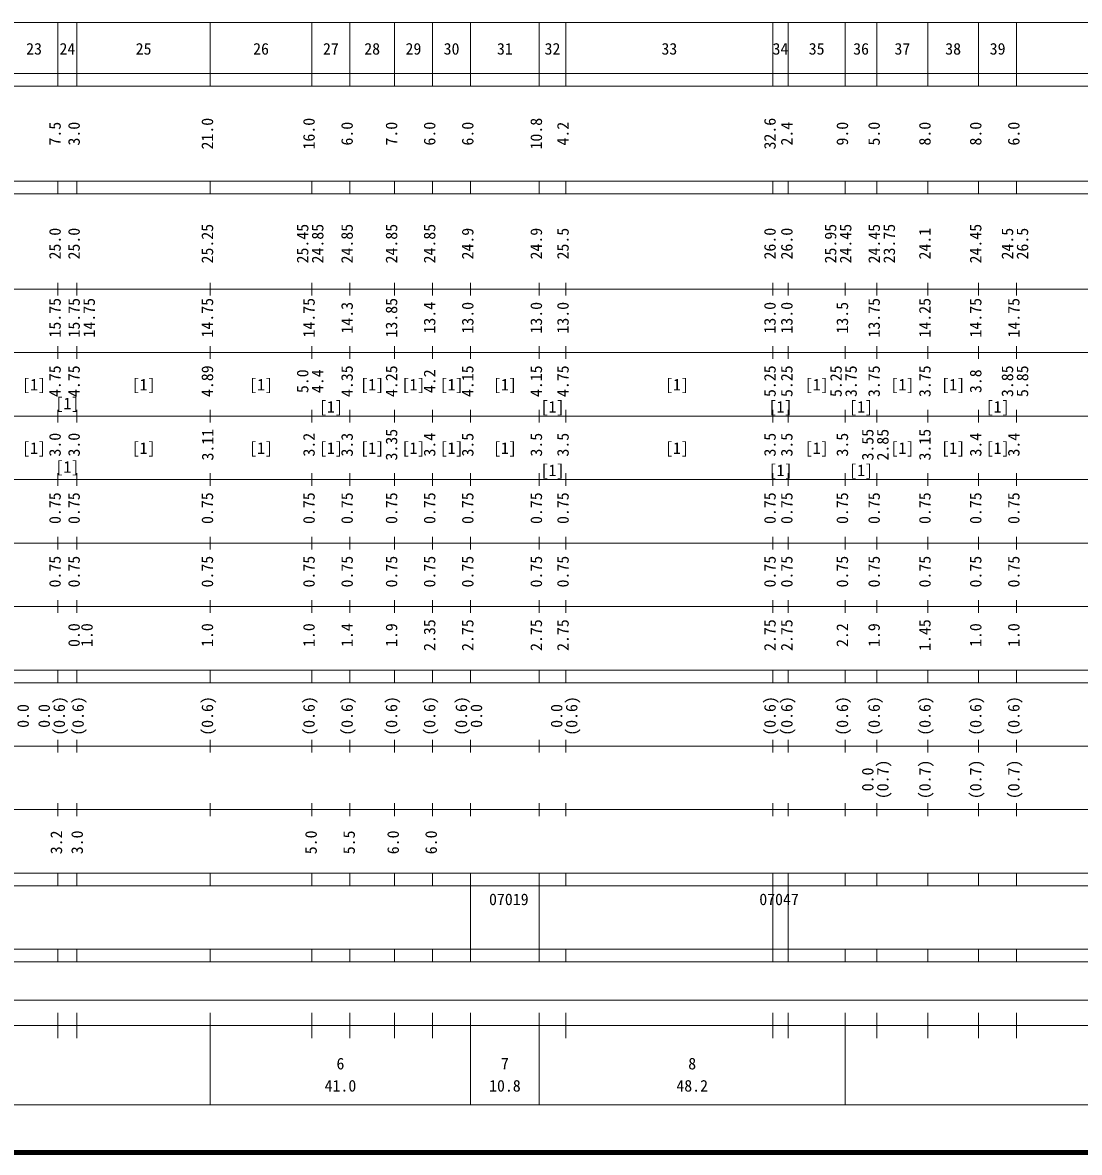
# Model space of a CAD drawing. Units: millimetres on the paper, enlarged 1000 times. Extents: x 40000 to 680000, y 20000 to 380000.
# Drawn here: x 238445 to 404880, y 20000 to 198000 of the extents above; entities that cross this region are included whole.
import ezdxf
from ezdxf.enums import TextEntityAlignment as Align

# ---------------------------------------------------------------- set-up
doc = ezdxf.new("R2010")
doc.units = ezdxf.units.MM
doc.header["$LTSCALE"] = 1000
doc.layers.add('M-TTL', color=2, linetype='Continuous', lineweight=140)
doc.layers.add('M-TTL-BAND', color=7, linetype='Continuous', lineweight=13)
doc.styles.add('ＭＳ ゴシック', font='')
doc.styles.get('ＭＳ ゴシック').set_extended_font_data('MS Gothic')

msp = doc.modelspace()

# ---------------------------------------------------------------- linework, layer by layer
at = {"layer": 'M-TTL'}
msp.add_line((40000, 20000), (680000, 20000), dxfattribs=at)
at = {"layer": 'M-TTL-BAND'}
for p, q in [((68000, 198000), (579000, 198000)), ((244000, 188000), (244000, 198000)), ((247000, 188000), (247000, 198000)), ((268000, 188000), (268000, 198000)), ((284000, 188000), (284000, 198000)), ((290000, 188000), (290000, 198000)), ((297000, 188000), (297000, 198000)), ((303000, 188000), (303000, 198000)), ((309000, 188000), (309000, 198000)), ((319800, 188000), (319800, 198000)), ((324000, 188000), (324000, 198000)), ((356600, 188000), (356600, 198000)), ((359000, 188000), (359000, 198000)), ((368000, 188000), (368000, 198000)), ((373000, 188000), (373000, 198000)), ((381000, 188000), (381000, 198000)), ((389000, 188000), (389000, 198000)), ((395000, 188000), (395000, 198000)), ((40000, 190000), (579000, 190000)), ((40000, 188000), (579000, 188000)), ((40000, 173000), (579000, 173000)), ((244000, 171000), (244000, 173000)), ((247000, 171000), (247000, 173000)), ((268000, 171000), (268000, 173000)), ((284000, 171000), (284000, 173000)), ((290000, 171000), (290000, 173000)), ((297000, 171000), (297000, 173000)), ((303000, 171000), (303000, 173000)), ((309000, 171000), (309000, 173000)), ((319800, 171000), (319800, 173000)), ((324000, 171000), (324000, 173000)), ((356600, 171000), (356600, 173000)), ((359000, 171000), (359000, 173000)), ((368000, 171000), (368000, 173000)), ((373000, 171000), (373000, 173000)), ((381000, 171000), (381000, 173000)), ((389000, 171000), (389000, 173000)), ((395000, 171000), (395000, 173000)), ((40000, 171000), (579000, 171000)), ((244000, 155000), (244000, 157000)), ((247000, 155000), (247000, 157000)), ((268000, 155000), (268000, 157000)), ((284000, 155000), (284000, 157000)), ((290000, 155000), (290000, 157000)), ((297000, 155000), (297000, 157000)), ((303000, 155000), (303000, 157000)), ((309000, 155000), (309000, 157000)), ((319800, 155000), (319800, 157000)), ((324000, 155000), (324000, 157000)), ((356600, 155000), (356600, 157000)), ((359000, 155000), (359000, 157000)), ((368000, 155000), (368000, 157000)), ((373000, 155000), (373000, 157000)), ((381000, 155000), (381000, 157000)), ((389000, 155000), (389000, 157000)), ((395000, 155000), (395000, 157000)), ((40000, 156000), (579000, 156000)), ((46000, 146000), (579000, 146000)), ((244000, 145000), (244000, 147000)), ((247000, 145000), (247000, 147000)), ((268000, 145000), (268000, 147000)), ((284000, 145000), (284000, 147000)), ((290000, 145000), (290000, 147000)), ((297000, 145000), (297000, 147000)), ((303000, 145000), (303000, 147000)), ((309000, 145000), (309000, 147000)), ((319800, 145000), (319800, 147000)), ((324000, 145000), (324000, 147000)), ((356600, 145000), (356600, 147000)), ((359000, 145000), (359000, 147000)), ((368000, 145000), (368000, 147000)), ((373000, 145000), (373000, 147000)), ((381000, 145000), (381000, 147000)), ((389000, 145000), (389000, 147000)), ((395000, 145000), (395000, 147000)), ((52000, 136000), (579000, 136000)), ((244000, 135000), (244000, 137000)), ((247000, 135000), (247000, 137000)), ((268000, 135000), (268000, 137000)), ((284000, 135000), (284000, 137000)), ((290000, 135000), (290000, 137000)), ((297000, 135000), (297000, 137000)), ((303000, 135000), (303000, 137000)), ((309000, 135000), (309000, 137000)), ((319800, 135000), (319800, 137000)), ((324000, 135000), (324000, 137000)), ((356600, 135000), (356600, 137000)), ((359000, 135000), (359000, 137000)), ((368000, 135000), (368000, 137000)), ((373000, 135000), (373000, 137000)), ((381000, 135000), (381000, 137000)), ((389000, 135000), (389000, 137000)), ((395000, 135000), (395000, 137000)), ((244000, 125000), (244000, 127000)), ((247000, 125000), (247000, 127000)), ((268000, 125000), (268000, 127000)), ((284000, 125000), (284000, 127000)), ((290000, 125000), (290000, 127000)), ((297000, 125000), (297000, 127000)), ((303000, 125000), (303000, 127000)), ((309000, 125000), (309000, 127000)), ((319800, 125000), (319800, 127000)), ((324000, 125000), (324000, 127000)), ((356600, 125000), (356600, 127000)), ((359000, 125000), (359000, 127000)), ((368000, 125000), (368000, 127000)), ((373000, 125000), (373000, 127000)), ((381000, 125000), (381000, 127000)), ((389000, 125000), (389000, 127000)), ((395000, 125000), (395000, 127000)), ((46000, 126000), (579000, 126000)), ((52000, 116000), (579000, 116000)), ((244000, 115000), (244000, 117000)), ((247000, 115000), (247000, 117000)), ((268000, 115000), (268000, 117000)), ((284000, 115000), (284000, 117000)), ((290000, 115000), (290000, 117000)), ((297000, 115000), (297000, 117000)), ((303000, 115000), (303000, 117000)), ((309000, 115000), (309000, 117000)), ((319800, 115000), (319800, 117000)), ((324000, 115000), (324000, 117000)), ((356600, 115000), (356600, 117000)), ((359000, 115000), (359000, 117000)), ((368000, 115000), (368000, 117000)), ((373000, 115000), (373000, 117000)), ((381000, 115000), (381000, 117000)), ((389000, 115000), (389000, 117000)), ((395000, 115000), (395000, 117000)), ((244000, 105000), (244000, 107000)), ((247000, 105000), (247000, 107000)), ((268000, 105000), (268000, 107000)), ((284000, 105000), (284000, 107000)), ((290000, 105000), (290000, 107000)), ((297000, 105000), (297000, 107000)), ((303000, 105000), (303000, 107000)), ((309000, 105000), (309000, 107000)), ((319800, 105000), (319800, 107000)), ((324000, 105000), (324000, 107000)), ((356600, 105000), (356600, 107000)), ((359000, 105000), (359000, 107000)), ((368000, 105000), (368000, 107000)), ((373000, 105000), (373000, 107000)), ((381000, 105000), (381000, 107000)), ((389000, 105000), (389000, 107000)), ((395000, 105000), (395000, 107000)), ((46000, 106000), (579000, 106000)), ((40000, 96000), (579000, 96000)), ((244000, 94000), (244000, 96000)), ((247000, 94000), (247000, 96000)), ((268000, 94000), (268000, 96000)), ((284000, 94000), (284000, 96000)), ((290000, 94000), (290000, 96000)), ((297000, 94000), (297000, 96000)), ((303000, 94000), (303000, 96000)), ((309000, 94000), (309000, 96000)), ((319800, 94000), (319800, 96000)), ((324000, 94000), (324000, 96000)), ((356600, 94000), (356600, 96000)), ((359000, 94000), (359000, 96000)), ((368000, 94000), (368000, 96000)), ((373000, 94000), (373000, 96000)), ((381000, 94000), (381000, 96000)), ((389000, 94000), (389000, 96000)), ((395000, 94000), (395000, 96000)), ((40000, 94000), (579000, 94000)), ((49000, 84000), (579000, 84000)), ((244000, 83000), (244000, 85000)), ((247000, 83000), (247000, 85000)), ((268000, 83000), (268000, 85000)), ((284000, 83000), (284000, 85000)), ((290000, 83000), (290000, 85000)), ((297000, 83000), (297000, 85000)), ((303000, 83000), (303000, 85000)), ((309000, 83000), (309000, 85000)), ((319800, 83000), (319800, 85000)), ((324000, 83000), (324000, 85000)), ((356600, 83000), (356600, 85000)), ((359000, 83000), (359000, 85000)), ((368000, 83000), (368000, 85000)), ((373000, 83000), (373000, 85000)), ((381000, 83000), (381000, 85000)), ((389000, 83000), (389000, 85000)), ((395000, 83000), (395000, 85000)), ((244000, 73000), (244000, 75000)), ((247000, 73000), (247000, 75000)), ((268000, 73000), (268000, 75000)), ((284000, 73000), (284000, 75000)), ((290000, 73000), (290000, 75000)), ((297000, 73000), (297000, 75000)), ((303000, 73000), (303000, 75000)), ((309000, 73000), (309000, 75000)), ((319800, 73000), (319800, 75000)), ((324000, 73000), (324000, 75000)), ((356600, 73000), (356600, 75000)), ((359000, 73000), (359000, 75000)), ((368000, 73000), (368000, 75000)), ((373000, 73000), (373000, 75000)), ((381000, 73000), (381000, 75000)), ((389000, 73000), (389000, 75000)), ((395000, 73000), (395000, 75000)), ((40000, 74000), (579000, 74000)), ((40000, 64000), (579000, 64000)), ((244000, 62000), (244000, 64000)), ((247000, 62000), (247000, 64000)), ((268000, 62000), (268000, 64000)), ((284000, 62000), (284000, 64000)), ((290000, 62000), (290000, 64000)), ((297000, 62000), (297000, 64000)), ((303000, 62000), (303000, 64000)), ((309000, 62000), (309000, 64000)), ((319800, 62000), (319800, 64000)), ((324000, 62000), (324000, 64000)), ((356600, 62000), (356600, 64000)), ((359000, 62000), (359000, 64000)), ((368000, 62000), (368000, 64000)), ((373000, 62000), (373000, 64000)), ((381000, 62000), (381000, 64000)), ((389000, 62000), (389000, 64000)), ((395000, 62000), (395000, 64000)), ((40000, 62000), (579000, 62000)), ((309000, 52000), (309000, 62000)), ((319800, 52000), (319800, 62000)), ((356600, 52000), (356600, 62000)), ((359000, 52000), (359000, 62000)), ((40000, 52000), (579000, 52000)), ((244000, 50000), (244000, 52000)), ((247000, 50000), (247000, 52000)), ((268000, 50000), (268000, 52000)), ((284000, 50000), (284000, 52000)), ((290000, 50000), (290000, 52000)), ((297000, 50000), (297000, 52000)), ((303000, 50000), (303000, 52000)), ((309000, 50000), (309000, 52000)), ((319800, 50000), (319800, 52000)), ((324000, 50000), (324000, 52000)), ((356600, 50000), (356600, 52000)), ((359000, 50000), (359000, 52000)), ((368000, 50000), (368000, 52000)), ((373000, 50000), (373000, 52000)), ((381000, 50000), (381000, 52000)), ((389000, 50000), (389000, 52000)), ((395000, 50000), (395000, 52000)), ((40000, 50000), (579000, 50000)), ((71000, 44000), (565000, 44000)), ((244000, 38000), (244000, 42000)), ((247000, 38000), (247000, 42000)), ((268000, 27500), (268000, 42000)), ((284000, 38000), (284000, 42000)), ((290000, 38000), (290000, 42000)), ((297000, 38000), (297000, 42000)), ((303000, 38000), (303000, 42000)), ((309000, 27500), (309000, 42000)), ((319800, 27500), (319800, 42000)), ((324000, 38000), (324000, 42000)), ((356600, 38000), (356600, 42000)), ((359000, 38000), (359000, 42000)), ((368000, 27500), (368000, 42000)), ((373000, 38000), (373000, 42000)), ((381000, 38000), (381000, 42000)), ((389000, 38000), (389000, 42000)), ((395000, 38000), (395000, 42000)), ((40000, 40000), (579000, 40000)), ((68000, 27500), (579000, 27500))]:
    msp.add_line(p, q, dxfattribs=at)

# ---------------------------------------------------------------- texts
at = {"layer": 'M-TTL-BAND', "style": 'ＭＳ ゴシック'}
for s, p in [('23', (240250, 192405)), ('24', (245500, 192405)), ('25', (257500, 192405)), ('26', (276000, 192405)), ('27', (287000, 192405)), ('28', (293500, 192405)), ('29', (300000, 192405)), ('30', (306000, 192405)), ('31', (314400, 192405)), ('32', (321900, 192405)), ('33', (340300, 192405)), ('34', (357800, 192405)), ('35', (363500, 192405)), ('36', (370500, 192405)), ('37', (377000, 192405)), ('38', (385000, 192405)), ('39', (392000, 192405)), ('[1]', (240250, 139500)), ('[1]', (257500, 139500)), ('[1]', (276000, 139500)), ('[1]', (293500, 139500)), ('[1]', (300000, 139500)), ('[1]', (306000, 139500)), ('[1]', (314400, 139500)), ('[1]', (341500, 139500)), ('[1]', (363500, 139500)), ('[1]', (377000, 139500)), ('[1]', (385000, 139500)), ('[1]', (245500, 136534)), ('[1]', (287000, 136000)), ('[1]', (321900, 136000)), ('[1]', (357809, 136000)), ('[1]', (370500, 136000)), ('[1]', (392000, 136000)), ('[1]', (240250, 129500)), ('[1]', (257500, 129500)), ('[1]', (276000, 129500)), ('[1]', (287000, 129500)), ('[1]', (293500, 129500)), ('[1]', (300000, 129500)), ('[1]', (306000, 129500)), ('[1]', (314400, 129500)), ('[1]', (341500, 129500)), ('[1]', (363500, 129500)), ('[1]', (377000, 129500)), ('[1]', (385000, 129500)), ('[1]', (392000, 129500)), ('[1]', (245500, 126534)), ('[1]', (321900, 126000)), ('[1]', (357817, 126000)), ('[1]', (370500, 126000)), ('6', (288500, 32523)), ('7', (314400, 32523)), ('8', (343900, 32523)), ('41.0', (288500, 29033)), ('10.8', (314400, 29033)), ('48.2', (343900, 29033))]:
    msp.add_text(s, height=1833, dxfattribs=at).set_placement(p, align=Align.BOTTOM_CENTER)
for s, p in [('7.5', (245000, 180500)), ('3.0', (248000, 180500)), ('21.0', (269000, 180500)), ('16.0', (285000, 180500)), ('6.0', (291000, 180500)), ('7.0', (298000, 180500)), ('6.0', (304000, 180500)), ('6.0', (310000, 180500)), ('10.8', (320800, 180500)), ('4.2', (325000, 180500)), ('32.6', (357600, 180500)), ('2.4', (360250, 180500)), ('9.0', (369000, 180500)), ('5.0', (374000, 180500)), ('8.0', (382000, 180500)), ('8.0', (390000, 180500)), ('6.0', (396000, 180500)), ('25.25', (269000, 163174)), ('25.45', (284000, 163174)), ('24.85', (286370, 163174)), ('24.85', (291000, 163174)), ('24.85', (298000, 163174)), ('24.85', (304000, 163174)), ('25.95', (367149, 163174)), ('24.45', (369519, 163174)), ('24.45', (374021, 163174)), ('23.75', (376391, 163174)), ('24.1', (382000, 163174)), ('24.45', (390000, 163174)), ('25.0', (245000, 163174)), ('25.0', (248000, 163174)), ('24.9', (310000, 163174)), ('24.9', (320800, 163174)), ('25.5', (325000, 163174)), ('26.0', (357600, 163174)), ('26.0', (360250, 163174)), ('24.5', (395000, 163174)), ('26.5', (397370, 163174)), ('15.75', (245000, 151500)), ('15.75', (248007, 151500)), ('14.75', (250377, 151500)), ('14.75', (269000, 151500)), ('14.75', (285000, 151500)), ('14.3', (291000, 151500)), ('13.85', (298000, 151500)), ('13.4', (304000, 151500)), ('13.0', (310000, 151500)), ('13.0', (320800, 151500)), ('13.0', (325000, 151500)), ('13.0', (357600, 151500)), ('13.0', (360250, 151500)), ('13.5', (369000, 151500)), ('13.75', (374000, 151500)), ('14.25', (382000, 151500)), ('14.75', (390000, 151500)), ('14.75', (396000, 151500)), ('4.75', (245000, 141500)), ('4.75', (248000, 141500)), ('4.89', (269000, 141500)), ('5.0', (284000, 141500)), ('4.4', (286370, 141500)), ('4.35', (291000, 141500)), ('4.25', (298000, 141500)), ('4.2', (304000, 141500)), ('4.15', (310000, 141500)), ('4.15', (320800, 141500)), ('4.75', (325000, 141500)), ('5.25', (357600, 141500)), ('5.25', (360250, 141500)), ('5.25', (368000, 141500)), ('3.75', (370370, 141500)), ('3.75', (374000, 141500)), ('3.75', (382000, 141500)), ('3.8', (390000, 141500)), ('3.85', (395000, 141500)), ('5.85', (397370, 141500)), ('3.11', (269050, 131500)), ('3.35', (298000, 131500)), ('3.55', (373000, 131500)), ('2.85', (375370, 131500)), ('3.15', (382000, 131500)), ('3.0', (245000, 131500)), ('3.0', (248000, 131500)), ('3.2', (285000, 131500)), ('3.3', (291000, 131500)), ('3.4', (304000, 131500)), ('3.5', (310000, 131500)), ('3.5', (320800, 131500)), ('3.5', (325000, 131500)), ('3.5', (357600, 131500)), ('3.5', (360250, 131500)), ('3.5', (369000, 131500)), ('3.4', (390000, 131500)), ('3.4', (396000, 131500)), ('0.75', (245000, 121500)), ('0.75', (248000, 121500)), ('0.75', (269000, 121500)), ('0.75', (285000, 121500)), ('0.75', (291000, 121500)), ('0.75', (298000, 121500)), ('0.75', (304000, 121500)), ('0.75', (310000, 121500)), ('0.75', (320800, 121500)), ('0.75', (325000, 121500)), ('0.75', (357600, 121500)), ('0.75', (360250, 121500)), ('0.75', (369000, 121500)), ('0.75', (374000, 121500)), ('0.75', (382000, 121500)), ('0.75', (390000, 121500)), ('0.75', (396000, 121500)), ('0.75', (245000, 111500)), ('0.75', (248000, 111500)), ('0.75', (269000, 111500)), ('0.75', (285000, 111500)), ('0.75', (291000, 111500)), ('0.75', (298000, 111500)), ('0.75', (304000, 111500)), ('0.75', (310000, 111500)), ('0.75', (320800, 111500)), ('0.75', (325000, 111500)), ('0.75', (357600, 111500)), ('0.75', (360250, 111500)), ('0.75', (369000, 111500)), ('0.75', (374000, 111500)), ('0.75', (382000, 111500)), ('0.75', (390000, 111500)), ('0.75', (396000, 111500)), ('1.4', (291000, 101500)), ('2.35', (304000, 101500)), ('2.75', (310000, 101500)), ('2.75', (320800, 101500)), ('2.75', (325000, 101500)), ('2.75', (357600, 101500)), ('2.75', (360250, 101500)), ('2.2', (369000, 101500)), ('1.45', (382000, 101500)), ('0.0', (248000, 101500)), ('1.0', (250026, 101500)), ('1.0', (269000, 101500)), ('1.0', (285000, 101500)), ('1.9', (298000, 101500)), ('1.9', (374000, 101500)), ('1.0', (390000, 101500)), ('1.0', (396000, 101500)), ('(0.6)', (245663, 88764)), ('(0.6)', (248624, 88764)), ('(0.6)', (269000, 88764)), ('(0.6)', (285000, 88764)), ('(0.6)', (291000, 88764)), ('(0.6)', (298000, 88764)), ('(0.6)', (304000, 88764)), ('(0.6)', (309000, 88764)), ('(0.6)', (326370, 88764)), ('(0.6)', (357600, 88764)), ('(0.6)', (360250, 88764)), ('(0.6)', (369000, 88764)), ('(0.6)', (374000, 88764)), ('(0.6)', (382000, 88764)), ('(0.6)', (390000, 88764)), ('(0.6)', (396000, 88764)), ('0.0', (239975, 88764)), ('0.0', (243293, 88764)), ('0.0', (311370, 88764)), ('0.0', (324000, 88764)), ('0.0', (373000, 78764)), ('(0.7)', (375370, 78764)), ('(0.7)', (382000, 78764)), ('(0.7)', (390000, 78764)), ('(0.7)', (396000, 78764)), ('3.2', (245214, 68845)), ('3.0', (248493, 68845)), ('5.0', (285322, 68845)), ('5.5', (291325, 68845)), ('6.0', (298256, 68845)), ('6.0', (304240, 68845))]:
    msp.add_text(s, height=1833, rotation=90, dxfattribs=at).set_placement(p, align=Align.BOTTOM_CENTER)
for s, p in [('07019', (311900, 58405)), ('07047', (354464, 58405))]:
    msp.add_text(s, height=1833, dxfattribs=at).set_placement(p, align=Align.BOTTOM_LEFT)

doc.saveas('drawing.dxf')
